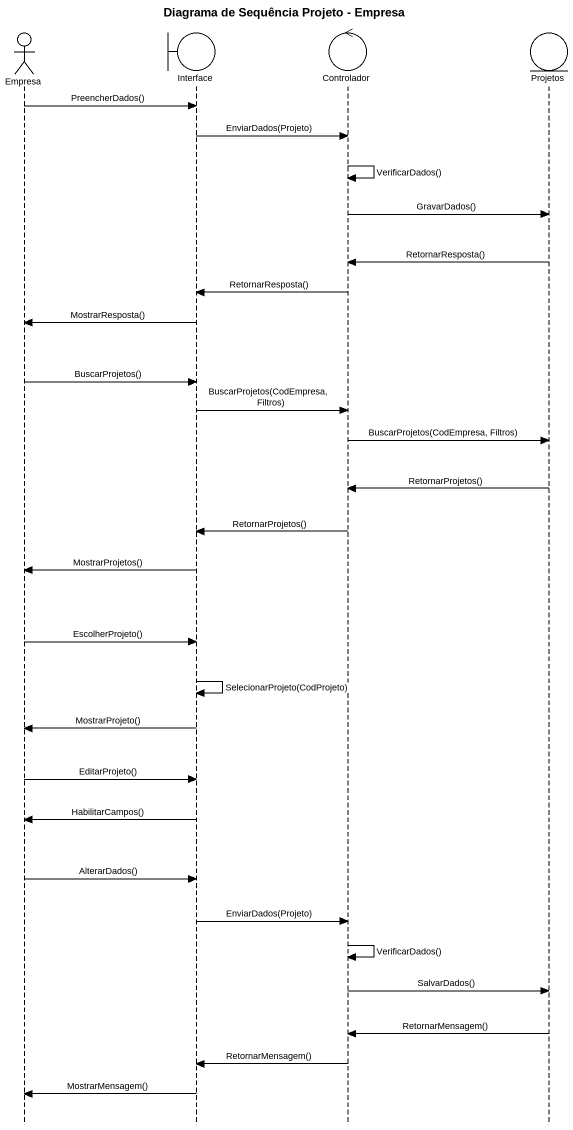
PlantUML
@startuml
title Diagrama de Sequência Projeto - Empresa
hide footbox
actor Empresa
boundary "Interface" as Interface_
control Controlador
entity Projetos

Empresa -> Interface_ : PreencherDados()
Interface_ -> Controlador : EnviarDados(Projeto)
Controlador -> Controlador : VerificarDados()
Controlador -> Projetos : GravarDados()
Projetos -> Controlador : RetornarResposta()
Controlador -> Interface_ : RetornarResposta()
Interface_ -> Empresa : MostrarResposta()
Empresa -> Interface_ : BuscarProjetos()
Interface_ -> Controlador : BuscarProjetos(CodEmpresa, Filtros)
Controlador -> Projetos : BuscarProjetos(CodEmpresa, Filtros)
Projetos -> Controlador : RetornarProjetos()
Controlador -> Interface_ : RetornarProjetos()
Interface_ -> Empresa : MostrarProjetos()
Empresa -> Interface_ : EscolherProjeto()
Interface_ -> Interface_ : SelecionarProjeto(CodProjeto)
Interface_ -> Empresa : MostrarProjeto()
Empresa -> Interface_ : EditarProjeto()
Interface_ -> Empresa : HabilitarCampos()
Empresa -> Interface_ : AlterarDados()
Interface_ -> Controlador : EnviarDados(Projeto)
Controlador -> Controlador : VerificarDados()
Controlador -> Projetos : SalvarDados()
Projetos -> Controlador : RetornarMensagem()
Controlador -> Interface_ : RetornarMensagem()
Interface_ -> Empresa : MostrarMensagem()
@enduml
